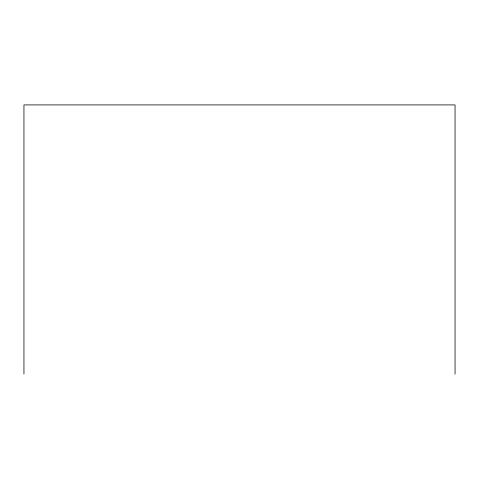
<?xml version="1.0" encoding="UTF-8"?>
<svg xmlns="http://www.w3.org/2000/svg" width="479" height="479" viewBox="0 0 479 479"><rect width="100%" height="100%" fill="white"/><g stroke="black" fill="none" stroke-linecap="round" stroke-linejoin="round"><path stroke-width="0.72" d="M455.05 374.087L455.05 104.913L23.95 104.913L23.95 374.087"/></g></svg>
